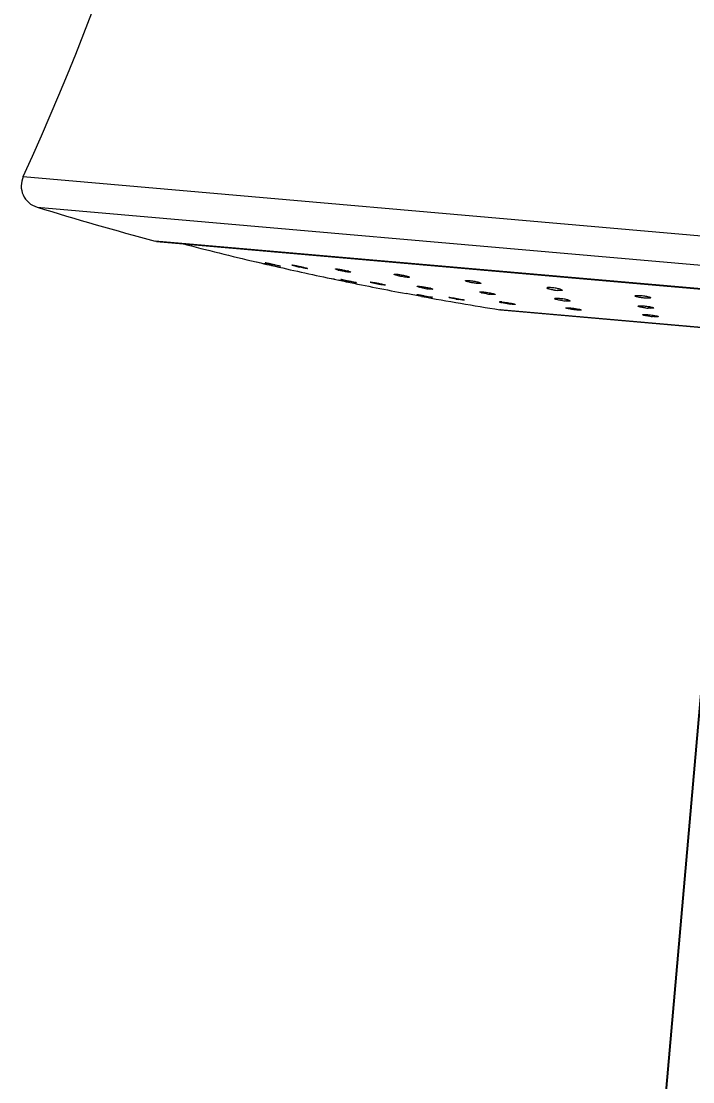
# Model space of a CAD drawing. Header units: millimetres. Extents: x 21205 to 22591, y -3891 to -2911.
# Drawn here: x 21775.65 to 21805.68, y -3217.3 to -3169.88 of the extents above; entities that cross this region are included whole.
import ezdxf

# ---------------------------------------------------------------- set-up
doc = ezdxf.new("R2010")
doc.units = ezdxf.units.MM
doc.header["$LTSCALE"] = 0.1
doc.layers.get('0').update_dxf_attribs({"lineweight": 13})
doc.layers.add('3', color=3, linetype='Continuous', lineweight=9)
doc.styles.get("Standard").update_dxf_attribs({"font": 'arial.ttf'})
doc.dimstyles.new('A4', dxfattribs={"dimtxt": 4, "dimasz": 3.5, "dimexe": 0.7, "dimexo": 0.625, "dimgap": 0.5, "dimtad": 1, "dimdec": 1, "dimdsep": 46, "dimtxsty": 'Standard', "dimcen": 2.5, "dimclrd": 5, "dimclre": 5, "dimclrt": 7, "dimadec": 3, "dimazin": 2, "dimtfac": 1, "dimtdec": 1, "dimtmove": 0, "dimatfit": 3, "dimfxl": 0, "dimarcsym": 0})

# ---------------------------------------------------------------- blocks, each defined once
blk = doc.blocks.new('*D117')
at = {"layer": '3', "color": 3, "lineweight": -2}
blk.add_line((21806.269, -3197.19), (21792.034, -3359.902), dxfattribs=at)
blk.add_arc((22047.64, -438.302), 2932.061, 265.293117, 269.706883, dxfattribs=at)
at = {"layer": '3', "color": 3}
for points in [[(21806.829, -3362.965), (21807.252, -3357.983), (21792.095, -3359.205)], [(22032.647, -3367.824), (22032.634, -3372.824), (22047.64, -3370.362)]]:
    blk.add_solid(points, dxfattribs=at)
at = {"layer": 'Defpoints', "color": 0}
for p in [(21808.579, -3170.792), (21806.323, -3196.568), (22047.64, -3255.239), (21877.156, -3365.402), (22047.64, -3431.836)]:
    blk.add_point(p, dxfattribs=at)
at = {"layer": '3', "color": 7, "insert": (21920.1, -3359.451), "char_height": 20, "attachment_point": 5, "rotation": 357.5}
blk.add_mtext('{\\H0.75x;\\C3;5°}', dxfattribs=at)

msp = doc.modelspace()

# ---------------------------------------------------------------- linework, layer by layer
at = {"color": 7, "linetype": 'Continuous'}
for p, q in [((21775.743, -3176.822), (21839.868, -3182.432)), ((21776.359, -3178.192), (21839.023, -3183.675)), ((21781.699, -3179.722), (21781.648, -3179.713)), ((21833.551, -3184.254), (21781.648, -3179.713)), ((21781.699, -3179.722), (21833.499, -3184.254)), ((21786.156, -3180.64), (21786.368, -3180.689)), ((21786.156, -3180.64), (21786.178, -3180.645)), ((21786.308, -3180.675), (21786.259, -3180.664)), ((21786.368, -3180.689), (21786.5, -3180.72)), ((21786.5, -3180.72), (21786.632, -3180.751)), ((21786.548, -3180.731), (21786.5, -3180.72)), ((21786.633, -3180.751), (21786.5, -3180.72)), ((21786.633, -3180.751), (21786.548, -3180.731)), ((21786.632, -3180.751), (21786.741, -3180.776)), ((21786.74, -3180.776), (21786.819, -3180.794)), ((21786.819, -3180.794), (21786.844, -3180.8)), ((21789.503, -3181.387), (21789.717, -3181.431)), ((21789.503, -3181.387), (21789.524, -3181.391)), ((21789.664, -3181.42), (21789.606, -3181.408)), ((21789.717, -3181.431), (21789.848, -3181.459)), ((21789.937, -3181.477), (21789.848, -3181.459)), ((21789.848, -3181.459), (21790.015, -3181.493)), ((21790.013, -3181.493), (21790.151, -3181.522)), ((21790.146, -3181.521), (21790.168, -3181.525)), ((21790.151, -3181.522), (21790.168, -3181.525)), ((21790.168, -3181.525), (21790.193, -3181.531)), ((21799.147, -3181.807), (21799.172, -3181.828)), ((21793.55, -3182.183), (21792.858, -3182.055)), ((21792.865, -3182.056), (21792.858, -3182.055)), ((21793.344, -3182.099), (21793.356, -3182.099)), ((21794.036, -3182.224), (21794.024, -3182.224)), ((21799.816, -3181.885), (21799.841, -3181.906)), ((21803.1, -3182.172), (21803.095, -3182.162)), ((21803.784, -3182.232), (21803.79, -3182.242)), ((21817.645, -3184.581), (21797.046, -3182.779)), ((21797.08, -3182.783), (21797.046, -3182.779)), ((21797.08, -3182.783), (21817.82, -3184.597)), ((21803.24, -3182.63), (21803.232, -3182.62)), ((21803.92, -3182.69), (21803.928, -3182.7))]:
    msp.add_line(p, q, dxfattribs=at)
for centre, radius, start, end in [((21657.471, -3122.862), 130, 335.4762, 349.46978), ((21776.653, -3177.237), 1, 155.4762, 252.9129), ((21820.492, -3034.622), 150.2, 252.91286, 255.01205), ((21820.492, -3034.622), 150, 255.46879, 256.76717), ((21788.186, -3174.796), 6.104, 255.5482, 256.0471), ((21789.262, -3170.441), 10.59, 256.075, 256.7556), ((21789.757, -3168.349), 12.74, 256.7473, 257.3256), ((21820.492, -3034.622), 150, 257.03725, 258.0774), ((21789.47, -3174.693), 6.336, 256.292, 257.5156), ((21790.394, -3178.947), 2.136, 253.9242, 255.3437), ((21789.7, -3183.117), 2.14, 73.9318, 75.3435), ((21820.492, -3034.622), 150, 258.34667, 259.38403), ((21792.95, -3168.568), 13.21, 258.042, 258.6007), ((21792.833, -3175.325), 6.425, 257.5323, 258.7441), ((21792.841, -3175.307), 6.444, 258.7117, 259.9344), ((21793.962, -3179.808), 2.026, 255.5373, 256.3633), ((21794.495, -3177.448), 4.446, 258.3659, 261.6859), ((21793.441, -3183.787), 2.03, 75.5441, 76.3633), ((21820.492, -3034.622), 150, 259.65264, 261.00736), ((21795.791, -3170.648), 11.713, 259.5157, 260.6532), ((21796.311, -3175.347), 7.058, 260.0954, 261.1263), ((21796.54, -3180.903), 1.157, 254.2306, 255.5285), ((21797.072, -3178.537), 3.583, 260.5449, 262.6246), ((21796.456, -3183.18), 1.159, 74.2312, 75.5363), ((21799.84, -3179.466), 2.461, 261.7282, 264.8607), ((21798.111, -3177.876), 4.689, 261.0643, 262.7059), ((21800.257, -3179.438), 2.962, 262.029, 264.6769), ((21803.906, -3179.824), 2.895, 263.0734, 265.6044), ((21804.193, -3179.415), 3.685, 263.094, 264.9819)]:
    msp.add_arc(centre, radius, start, end, dxfattribs=at)
for points, knots in [([(21786.56, -3180.676), (21786.56, -3180.675), (21786.564, -3180.676), (21786.569, -3180.676), (21786.581, -3180.677), (21786.602, -3180.681), (21786.638, -3180.688), (21786.691, -3180.698), (21786.753, -3180.712), (21786.849, -3180.732), (21786.922, -3180.749), (21786.972, -3180.761)], [0, 0, 0, 0, 0.005458, 0.02069, 0.045898, 0.080872, 0.178002, 0.307249, 0.461916, 0.634524, 1, 1, 1, 1]), ([(21786.662, -3180.707), (21786.648, -3180.703), (21786.623, -3180.696), (21786.589, -3180.688), (21786.574, -3180.68), (21786.56, -3180.678), (21786.56, -3180.676)], [0, 0, 0, 0, 0.419273, 0.734514, 0.930188, 1, 1, 1, 1]), ([(21787.249, -3180.834), (21787.248, -3180.836), (21787.237, -3180.833), (21787.225, -3180.833), (21787.198, -3180.827), (21787.164, -3180.821), (21787.121, -3180.813), (21787.053, -3180.798), (21786.999, -3180.786), (21786.961, -3180.778)], [0, 0, 0, 0, 0.018718, 0.07333, 0.162804, 0.284143, 0.433649, 0.606363, 1, 1, 1, 1]), ([(21786.972, -3180.761), (21786.988, -3180.765), (21787.046, -3180.779), (21787.104, -3180.793), (21787.146, -3180.804)], [0, 0, 0, 0, 0.275574, 1, 1, 1, 1]), ([(21787.146, -3180.804), (21787.16, -3180.807), (21787.185, -3180.814), (21787.22, -3180.822), (21787.235, -3180.83), (21787.249, -3180.832), (21787.249, -3180.834)], [0, 0, 0, 0, 0.419255, 0.734506, 0.930191, 1, 1, 1, 1]), ([(21787.757, -3180.784), (21787.758, -3180.78), (21787.779, -3180.783), (21787.803, -3180.783), (21787.855, -3180.792), (21787.917, -3180.802), (21787.991, -3180.817), (21788.099, -3180.839), (21788.181, -3180.858), (21788.236, -3180.872)], [0, 0, 0, 0, 0.022733, 0.086472, 0.188586, 0.322878, 0.480932, 0.653267, 1, 1, 1, 1]), ([(21787.859, -3180.82), (21787.845, -3180.816), (21787.82, -3180.809), (21787.786, -3180.799), (21787.77, -3180.791), (21787.757, -3180.786), (21787.757, -3180.784)], [0, 0, 0, 0, 0.41404, 0.726883, 0.92331, 1, 1, 1, 1]), ([(21787.969, -3180.848), (21787.959, -3180.846), (21787.922, -3180.837), (21787.885, -3180.827), (21787.859, -3180.82)], [0, 0, 0, 0, 0.272257, 1, 1, 1, 1]), ([(21788.447, -3180.936), (21788.447, -3180.939), (21788.433, -3180.938), (21788.417, -3180.938), (21788.383, -3180.933), (21788.341, -3180.927), (21788.289, -3180.918), (21788.208, -3180.902), (21788.144, -3180.889), (21788.1, -3180.879)], [0, 0, 0, 0, 0.020875, 0.077682, 0.170088, 0.294413, 0.445968, 0.618559, 1, 1, 1, 1]), ([(21788.236, -3180.872), (21788.246, -3180.874), (21788.282, -3180.883), (21788.319, -3180.893), (21788.345, -3180.9)], [0, 0, 0, 0, 0.272197, 1, 1, 1, 1]), ([(21788.345, -3180.9), (21788.36, -3180.904), (21788.384, -3180.911), (21788.418, -3180.921), (21788.434, -3180.929), (21788.447, -3180.934), (21788.447, -3180.936)], [0, 0, 0, 0, 0.414033, 0.726895, 0.923332, 1, 1, 1, 1]), ([(21789.702, -3180.958), (21789.703, -3180.954), (21789.728, -3180.953), (21789.758, -3180.954), (21789.819, -3180.961), (21789.892, -3180.972), (21789.977, -3180.988), (21790.095, -3181.012), (21790.184, -3181.032), (21790.241, -3181.047)], [0, 0, 0, 0, 0.025555, 0.093782, 0.201781, 0.341866, 0.503705, 0.675383, 1, 1, 1, 1]), ([(21789.803, -3180.999), (21789.788, -3180.995), (21789.764, -3180.988), (21789.731, -3180.976), (21789.713, -3180.968), (21789.702, -3180.961), (21789.702, -3180.958)], [0, 0, 0, 0, 0.408875, 0.718544, 0.915515, 1, 1, 1, 1]), ([(21789.969, -3181.041), (21789.959, -3181.039), (21789.92, -3181.03), (21789.882, -3181.021), (21789.854, -3181.013)], [0, 0, 0, 0, 0.263812, 1, 1, 1, 1]), ([(21790.213, -3181.089), (21790.194, -3181.086), (21790.112, -3181.072), (21790.031, -3181.055), (21789.969, -3181.041)], [0, 0, 0, 0, 0.235965, 1, 1, 1, 1]), ([(21790.392, -3181.102), (21790.392, -3181.106), (21790.368, -3181.107), (21790.339, -3181.106), (21790.28, -3181.099), (21790.238, -3181.093), (21790.213, -3181.089)], [0, 0, 0, 0, 0.074778, 0.273801, 0.589366, 1, 1, 1, 1]), ([(21790.292, -3181.061), (21790.299, -3181.063), (21790.323, -3181.07), (21790.347, -3181.078), (21790.364, -3181.084)], [0, 0, 0, 0, 0.296098, 1, 1, 1, 1]), ([(21790.364, -3181.084), (21790.371, -3181.087), (21790.38, -3181.091), (21790.393, -3181.099), (21790.392, -3181.102)], [0, 0, 0, 0, 0.703261, 1, 1, 1, 1]), ([(21792.319, -3181.194), (21792.32, -3181.188), (21792.349, -3181.185), (21792.385, -3181.185), (21792.456, -3181.191), (21792.54, -3181.202), (21792.636, -3181.218), (21792.762, -3181.242), (21792.854, -3181.264), (21792.912, -3181.281)], [0, 0, 0, 0, 0.0289, 0.102455, 0.217439, 0.364329, 0.530343, 0.70101, 1, 1, 1, 1]), ([(21792.418, -3181.238), (21792.404, -3181.233), (21792.38, -3181.226), (21792.348, -3181.214), (21792.329, -3181.205), (21792.319, -3181.197), (21792.319, -3181.194)], [0, 0, 0, 0, 0.403518, 0.710337, 0.907889, 1, 1, 1, 1]), ([(21792.663, -3181.294), (21792.64, -3181.29), (21792.558, -3181.274), (21792.477, -3181.255), (21792.418, -3181.238)], [0, 0, 0, 0, 0.275211, 1, 1, 1, 1]), ([(21793.011, -3181.325), (21793.01, -3181.328), (21792.999, -3181.333), (21792.98, -3181.333), (21792.947, -3181.334), (21792.884, -3181.329), (21792.788, -3181.317), (21792.706, -3181.303), (21792.663, -3181.294)], [0, 0, 0, 0, 0.025826, 0.083426, 0.175284, 0.298512, 0.620301, 1, 1, 1, 1]), ([(21792.912, -3181.281), (21792.926, -3181.285), (21792.95, -3181.292), (21792.982, -3181.305), (21793.001, -3181.313), (21793.011, -3181.321), (21793.011, -3181.325)], [0, 0, 0, 0, 0.403545, 0.710365, 0.907912, 1, 1, 1, 1]), ([(21789.946, -3181.426), (21789.946, -3181.426), (21789.95, -3181.426), (21789.956, -3181.426), (21789.967, -3181.428), (21789.989, -3181.431), (21790.027, -3181.437), (21790.081, -3181.447), (21790.145, -3181.459), (21790.242, -3181.478), (21790.318, -3181.493), (21790.369, -3181.504)], [0, 0, 0, 0, 0.005496, 0.020865, 0.046256, 0.08146, 0.179141, 0.308956, 0.464051, 0.636711, 1, 1, 1, 1]), ([(21790.048, -3181.454), (21790.034, -3181.451), (21790.009, -3181.444), (21789.975, -3181.437), (21789.96, -3181.43), (21789.946, -3181.429), (21789.946, -3181.426)], [0, 0, 0, 0, 0.420084, 0.735467, 0.930796, 1, 1, 1, 1]), ([(21790.213, -3181.491), (21790.198, -3181.487), (21790.143, -3181.475), (21790.088, -3181.463), (21790.048, -3181.454)], [0, 0, 0, 0, 0.275788, 1, 1, 1, 1]), ([(21790.636, -3181.568), (21790.636, -3181.57), (21790.625, -3181.567), (21790.612, -3181.568), (21790.583, -3181.562), (21790.549, -3181.557), (21790.504, -3181.549), (21790.434, -3181.535), (21790.378, -3181.524), (21790.34, -3181.517)], [0, 0, 0, 0, 0.018859, 0.073771, 0.163623, 0.285329, 0.435091, 0.607815, 1, 1, 1, 1]), ([(21790.369, -3181.504), (21790.384, -3181.507), (21790.439, -3181.519), (21790.494, -3181.531), (21790.534, -3181.541)], [0, 0, 0, 0, 0.275737, 1, 1, 1, 1]), ([(21790.534, -3181.541), (21790.548, -3181.544), (21790.573, -3181.55), (21790.607, -3181.557), (21790.622, -3181.565), (21790.636, -3181.566), (21790.636, -3181.568)], [0, 0, 0, 0, 0.420064, 0.735462, 0.9308, 1, 1, 1, 1]), ([(21791.252, -3181.544), (21791.252, -3181.543), (21791.257, -3181.541), (21791.271, -3181.541), (21791.303, -3181.544), (21791.353, -3181.551), (21791.42, -3181.561), (21791.497, -3181.574), (21791.608, -3181.595), (21791.693, -3181.612), (21791.749, -3181.625)], [0, 0, 0, 0, 0.006827, 0.023593, 0.088452, 0.192066, 0.327832, 0.486864, 0.659104, 1, 1, 1, 1]), ([(21791.353, -3181.577), (21791.339, -3181.573), (21791.314, -3181.567), (21791.281, -3181.558), (21791.265, -3181.55), (21791.252, -3181.546), (21791.252, -3181.544)], [0, 0, 0, 0, 0.415407, 0.728665, 0.924616, 1, 1, 1, 1]), ([(21791.446, -3181.598), (21791.438, -3181.597), (21791.407, -3181.59), (21791.376, -3181.582), (21791.353, -3181.577)], [0, 0, 0, 0, 0.270748, 1, 1, 1, 1]), ([(21791.943, -3181.68), (21791.943, -3181.681), (21791.935, -3181.682), (21791.925, -3181.682), (21791.904, -3181.68), (21791.864, -3181.676), (21791.8, -3181.667), (21791.745, -3181.657), (21791.714, -3181.652)], [0, 0, 0, 0, 0.020353, 0.073096, 0.159122, 0.276954, 0.595847, 1, 1, 1, 1]), ([(21791.749, -3181.625), (21791.757, -3181.627), (21791.788, -3181.634), (21791.819, -3181.641), (21791.842, -3181.647)], [0, 0, 0, 0, 0.270686, 1, 1, 1, 1]), ([(21791.842, -3181.647), (21791.856, -3181.65), (21791.881, -3181.657), (21791.914, -3181.666), (21791.93, -3181.673), (21791.943, -3181.677), (21791.943, -3181.68)], [0, 0, 0, 0, 0.415414, 0.728687, 0.924645, 1, 1, 1, 1]), ([(21793.356, -3181.733), (21793.356, -3181.729), (21793.375, -3181.728), (21793.398, -3181.727), (21793.444, -3181.731), (21793.501, -3181.738), (21793.571, -3181.747), (21793.673, -3181.764), (21793.751, -3181.778), (21793.804, -3181.789)], [0, 0, 0, 0, 0.023733, 0.085629, 0.184593, 0.315626, 0.471535, 0.643868, 1, 1, 1, 1]), ([(21793.456, -3181.77), (21793.442, -3181.766), (21793.417, -3181.759), (21793.384, -3181.749), (21793.367, -3181.742), (21793.356, -3181.736), (21793.356, -3181.733)], [0, 0, 0, 0, 0.410992, 0.72146, 0.917747, 1, 1, 1, 1]), ([(21793.599, -3181.802), (21793.588, -3181.8), (21793.55, -3181.792), (21793.512, -3181.783), (21793.484, -3181.777)], [0, 0, 0, 0, 0.267614, 1, 1, 1, 1]), ([(21793.804, -3181.789), (21793.815, -3181.791), (21793.853, -3181.799), (21793.891, -3181.808), (21793.919, -3181.815)], [0, 0, 0, 0, 0.267644, 1, 1, 1, 1]), ([(21793.947, -3181.822), (21793.955, -3181.824), (21793.979, -3181.83), (21794.003, -3181.837), (21794.02, -3181.843)], [0, 0, 0, 0, 0.298393, 1, 1, 1, 1]), ([(21795.508, -3181.48), (21795.509, -3181.474), (21795.537, -3181.467), (21795.575, -3181.466), (21795.646, -3181.469), (21795.764, -3181.481), (21795.92, -3181.506), (21796.045, -3181.534), (21796.103, -3181.55)], [0, 0, 0, 0, 0.030667, 0.104491, 0.219338, 0.365982, 0.702042, 1, 1, 1, 1]), ([(21795.565, -3181.513), (21795.55, -3181.508), (21795.533, -3181.501), (21795.508, -3181.487), (21795.508, -3181.48)], [0, 0, 0, 0, 0.696695, 1, 1, 1, 1]), ([(21795.606, -3181.526), (21795.603, -3181.525), (21795.589, -3181.521), (21795.575, -3181.516), (21795.565, -3181.513)], [0, 0, 0, 0, 0.270756, 1, 1, 1, 1]), ([(21795.83, -3181.576), (21795.809, -3181.572), (21795.734, -3181.558), (21795.659, -3181.541), (21795.606, -3181.526)], [0, 0, 0, 0, 0.27633, 1, 1, 1, 1]), ([(21796.067, -3181.607), (21796.049, -3181.605), (21795.97, -3181.598), (21795.891, -3181.586), (21795.83, -3181.576)], [0, 0, 0, 0, 0.224066, 1, 1, 1, 1]), ([(21796.201, -3181.596), (21796.201, -3181.6), (21796.185, -3181.607), (21796.161, -3181.609), (21796.118, -3181.61), (21796.086, -3181.608), (21796.067, -3181.607)], [0, 0, 0, 0, 0.089193, 0.284683, 0.592439, 1, 1, 1, 1]), ([(21796.103, -3181.55), (21796.107, -3181.551), (21796.121, -3181.556), (21796.134, -3181.56), (21796.145, -3181.564)], [0, 0, 0, 0, 0.270824, 1, 1, 1, 1]), ([(21796.145, -3181.564), (21796.15, -3181.565), (21796.167, -3181.572), (21796.183, -3181.579), (21796.193, -3181.586)], [0, 0, 0, 0, 0.319994, 1, 1, 1, 1]), ([(21796.193, -3181.586), (21796.194, -3181.587), (21796.198, -3181.589), (21796.201, -3181.593), (21796.201, -3181.596)], [0, 0, 0, 0, 0.342537, 1, 1, 1, 1]), ([(21799.743, -3181.86), (21799.686, -3181.843), (21799.56, -3181.818), (21799.403, -3181.798), (21799.284, -3181.789), (21799.214, -3181.789), (21799.174, -3181.792), (21799.147, -3181.801), (21799.147, -3181.807)], [0, 0, 0, 0, 0.296998, 0.632407, 0.778731, 0.893449, 0.967747, 1, 1, 1, 1]), ([(21799.244, -3181.854), (21799.237, -3181.851), (21799.212, -3181.844), (21799.188, -3181.836), (21799.172, -3181.828)], [0, 0, 0, 0, 0.300157, 1, 1, 1, 1]), ([(21793.356, -3182.099), (21793.386, -3182.101), (21793.468, -3182.115), (21793.661, -3182.146), (21793.823, -3182.177), (21793.934, -3182.2)], [0, 0, 0, 0, 0.154683, 0.42241, 1, 1, 1, 1]), ([(21793.659, -3182.165), (21793.64, -3182.161), (21793.568, -3182.148), (21793.497, -3182.134), (21793.446, -3182.123)], [0, 0, 0, 0, 0.276224, 1, 1, 1, 1]), ([(21794.048, -3181.859), (21794.047, -3181.86), (21794.042, -3181.863), (21794.025, -3181.864), (21793.986, -3181.863), (21793.926, -3181.857), (21793.879, -3181.851), (21793.852, -3181.847)], [0, 0, 0, 0, 0.023925, 0.076538, 0.276676, 0.592384, 1, 1, 1, 1]), ([(21793.934, -3182.2), (21793.948, -3182.203), (21793.973, -3182.208), (21794.007, -3182.214), (21794.022, -3182.221), (21794.036, -3182.222), (21794.036, -3182.224)], [0, 0, 0, 0, 0.421023, 0.736459, 0.93157, 1, 1, 1, 1]), ([(21794.02, -3181.843), (21794.027, -3181.846), (21794.035, -3181.849), (21794.048, -3181.856), (21794.048, -3181.859)], [0, 0, 0, 0, 0.706624, 1, 1, 1, 1]), ([(21794.77, -3182.227), (21794.77, -3182.226), (21794.776, -3182.225), (21794.79, -3182.224), (21794.806, -3182.225), (21794.817, -3182.226)], [0, 0, 0, 0, 0.074835, 0.265246, 1, 1, 1, 1]), ([(21794.773, -3182.23), (21794.772, -3182.229), (21794.771, -3182.229), (21794.77, -3182.227), (21794.77, -3182.227)], [0, 0, 0, 0, 0.651146, 1, 1, 1, 1]), ([(21794.871, -3182.256), (21794.849, -3182.251), (21794.817, -3182.243), (21794.783, -3182.235), (21794.773, -3182.23)], [0, 0, 0, 0, 0.663572, 1, 1, 1, 1]), ([(21794.817, -3182.226), (21794.903, -3182.234), (21795.085, -3182.263), (21795.266, -3182.295), (21795.361, -3182.316)], [0, 0, 0, 0, 0.467231, 1, 1, 1, 1]), ([(21795.097, -3182.3), (21795.076, -3182.296), (21795.001, -3182.283), (21794.925, -3182.268), (21794.871, -3182.256)], [0, 0, 0, 0, 0.276031, 1, 1, 1, 1]), ([(21796.152, -3181.984), (21796.152, -3181.978), (21796.181, -3181.976), (21796.217, -3181.975), (21796.289, -3181.98), (21796.372, -3181.989), (21796.469, -3182.002), (21796.595, -3182.024), (21796.687, -3182.042), (21796.745, -3182.057)], [0, 0, 0, 0, 0.028617, 0.102221, 0.217248, 0.364186, 0.530287, 0.701102, 1, 1, 1, 1]), ([(21796.226, -3182.017), (21796.207, -3182.011), (21796.182, -3182.004), (21796.159, -3181.993), (21796.152, -3181.987), (21796.152, -3181.984)], [0, 0, 0, 0, 0.71087, 0.906757, 1, 1, 1, 1]), ([(21796.484, -3182.071), (21796.462, -3182.067), (21796.384, -3182.054), (21796.306, -3182.038), (21796.251, -3182.023)], [0, 0, 0, 0, 0.27601, 1, 1, 1, 1]), ([(21796.845, -3182.097), (21796.844, -3182.099), (21796.838, -3182.103), (21796.817, -3182.105), (21796.771, -3182.106), (21796.699, -3182.1), (21796.643, -3182.094), (21796.612, -3182.09)], [0, 0, 0, 0, 0.026374, 0.080874, 0.28385, 0.599721, 1, 1, 1, 1]), ([(21796.771, -3182.064), (21796.777, -3182.066), (21796.797, -3182.072), (21796.818, -3182.079), (21796.831, -3182.085)], [0, 0, 0, 0, 0.312145, 1, 1, 1, 1]), ([(21796.831, -3182.085), (21796.833, -3182.086), (21796.838, -3182.089), (21796.845, -3182.093), (21796.845, -3182.097)], [0, 0, 0, 0, 0.382594, 1, 1, 1, 1]), ([(21799.486, -3181.902), (21799.463, -3181.899), (21799.382, -3181.886), (21799.301, -3181.87), (21799.244, -3181.854)], [0, 0, 0, 0, 0.276095, 1, 1, 1, 1]), ([(21800.096, -3182.341), (21800.037, -3182.327), (21799.945, -3182.31), (21799.818, -3182.291), (21799.721, -3182.28), (21799.637, -3182.273), (21799.566, -3182.271), (21799.528, -3182.273), (21799.5, -3182.279), (21799.5, -3182.285)], [0, 0, 0, 0, 0.298036, 0.468561, 0.634405, 0.781079, 0.895993, 0.969966, 1, 1, 1, 1]), ([(21799.5, -3182.285), (21799.5, -3182.289), (21799.513, -3182.298), (21799.524, -3182.303), (21799.533, -3182.306)], [0, 0, 0, 0, 0.313591, 1, 1, 1, 1]), ([(21799.598, -3182.325), (21799.592, -3182.324), (21799.57, -3182.318), (21799.548, -3182.311), (21799.533, -3182.306)], [0, 0, 0, 0, 0.291532, 1, 1, 1, 1]), ([(21799.841, -3181.906), (21799.84, -3181.913), (21799.813, -3181.921), (21799.773, -3181.924), (21799.702, -3181.924), (21799.649, -3181.92), (21799.619, -3181.918)], [0, 0, 0, 0, 0.087627, 0.289929, 0.602176, 1, 1, 1, 1]), ([(21799.743, -3181.86), (21799.751, -3181.862), (21799.775, -3181.869), (21799.8, -3181.877), (21799.816, -3181.885)], [0, 0, 0, 0, 0.300216, 1, 1, 1, 1]), ([(21803.095, -3182.162), (21803.095, -3182.155), (21803.121, -3182.145), (21803.162, -3182.141), (21803.232, -3182.138), (21803.352, -3182.143), (21803.509, -3182.159), (21803.635, -3182.181), (21803.693, -3182.197)], [0, 0, 0, 0, 0.033482, 0.10824, 0.223018, 0.36916, 0.704055, 1, 1, 1, 1]), ([(21803.191, -3182.207), (21803.172, -3182.202), (21803.141, -3182.193), (21803.11, -3182.18), (21803.1, -3182.172)], [0, 0, 0, 0, 0.624978, 1, 1, 1, 1]), ([(21803.415, -3182.248), (21803.394, -3182.245), (21803.319, -3182.235), (21803.244, -3182.221), (21803.191, -3182.207)], [0, 0, 0, 0, 0.277052, 1, 1, 1, 1]), ([(21803.654, -3182.265), (21803.636, -3182.265), (21803.556, -3182.263), (21803.476, -3182.256), (21803.415, -3182.248)], [0, 0, 0, 0, 0.224363, 1, 1, 1, 1]), ([(21803.79, -3182.242), (21803.79, -3182.247), (21803.776, -3182.256), (21803.731, -3182.264), (21803.688, -3182.265), (21803.654, -3182.265)], [0, 0, 0, 0, 0.098117, 0.295477, 1, 1, 1, 1]), ([(21803.693, -3182.197), (21803.713, -3182.202), (21803.744, -3182.211), (21803.775, -3182.224), (21803.784, -3182.232)], [0, 0, 0, 0, 0.625045, 1, 1, 1, 1]), ([(21795.415, -3182.346), (21795.403, -3182.345), (21795.338, -3182.338), (21795.274, -3182.329), (21795.222, -3182.321)], [0, 0, 0, 0, 0.189412, 1, 1, 1, 1]), ([(21795.361, -3182.316), (21795.376, -3182.32), (21795.4, -3182.325), (21795.434, -3182.333), (21795.45, -3182.34), (21795.463, -3182.343), (21795.462, -3182.346)], [0, 0, 0, 0, 0.417629, 0.730866, 0.926207, 1, 1, 1, 1]), ([(21795.462, -3182.346), (21795.462, -3182.347), (21795.457, -3182.348), (21795.443, -3182.348), (21795.427, -3182.347), (21795.415, -3182.346)], [0, 0, 0, 0, 0.074832, 0.265233, 1, 1, 1, 1]), ([(21797.141, -3182.43), (21797.127, -3182.429), (21797.102, -3182.427), (21797.068, -3182.425), (21797.051, -3182.426), (21797.038, -3182.428), (21797.038, -3182.431)], [0, 0, 0, 0, 0.417748, 0.730398, 0.923982, 1, 1, 1, 1]), ([(21797.038, -3182.431), (21797.038, -3182.433), (21797.05, -3182.439), (21797.067, -3182.445), (21797.1, -3182.454), (21797.124, -3182.46), (21797.138, -3182.463)], [0, 0, 0, 0, 0.079565, 0.275167, 0.586683, 1, 1, 1, 1]), ([(21797.382, -3182.508), (21797.36, -3182.505), (21797.278, -3182.492), (21797.197, -3182.476), (21797.138, -3182.463)], [0, 0, 0, 0, 0.275525, 1, 1, 1, 1]), ([(21797.141, -3182.43), (21797.224, -3182.437), (21797.388, -3182.46), (21797.551, -3182.488), (21797.631, -3182.506)], [0, 0, 0, 0, 0.499875, 1, 1, 1, 1]), ([(21797.628, -3182.54), (21797.62, -3182.539), (21797.582, -3182.536), (21797.545, -3182.531), (21797.515, -3182.527)], [0, 0, 0, 0, 0.223305, 1, 1, 1, 1]), ([(21797.731, -3182.539), (21797.731, -3182.542), (21797.718, -3182.544), (21797.701, -3182.544), (21797.668, -3182.543), (21797.643, -3182.541), (21797.628, -3182.54)], [0, 0, 0, 0, 0.07603, 0.269629, 0.582253, 1, 1, 1, 1]), ([(21797.631, -3182.506), (21797.646, -3182.51), (21797.67, -3182.515), (21797.703, -3182.524), (21797.72, -3182.531), (21797.732, -3182.536), (21797.731, -3182.539)], [0, 0, 0, 0, 0.413317, 0.724797, 0.920407, 1, 1, 1, 1]), ([(21799.847, -3182.371), (21799.824, -3182.368), (21799.74, -3182.355), (21799.657, -3182.34), (21799.598, -3182.325)], [0, 0, 0, 0, 0.275675, 1, 1, 1, 1]), ([(21800.194, -3182.382), (21800.194, -3182.388), (21800.167, -3182.393), (21800.13, -3182.395), (21800.061, -3182.394), (21800.011, -3182.39), (21799.983, -3182.387)], [0, 0, 0, 0, 0.082259, 0.284023, 0.597951, 1, 1, 1, 1]), ([(21799.994, -3182.696), (21799.994, -3182.692), (21800.017, -3182.689), (21800.046, -3182.687), (21800.104, -3182.69), (21800.146, -3182.693), (21800.17, -3182.695)], [0, 0, 0, 0, 0.077649, 0.27663, 0.591232, 1, 1, 1, 1]), ([(21800.093, -3182.73), (21800.079, -3182.727), (21800.054, -3182.722), (21800.022, -3182.712), (21800.005, -3182.706), (21799.994, -3182.699), (21799.994, -3182.696)], [0, 0, 0, 0, 0.410637, 0.720083, 0.915739, 1, 1, 1, 1]), ([(21800.158, -3182.744), (21800.152, -3182.742), (21800.131, -3182.738), (21800.109, -3182.734), (21800.093, -3182.73)], [0, 0, 0, 0, 0.267443, 1, 1, 1, 1]), ([(21800.096, -3182.341), (21800.102, -3182.343), (21800.124, -3182.349), (21800.146, -3182.355), (21800.161, -3182.361)], [0, 0, 0, 0, 0.291593, 1, 1, 1, 1]), ([(21800.293, -3182.766), (21800.281, -3182.764), (21800.236, -3182.757), (21800.191, -3182.75), (21800.158, -3182.744)], [0, 0, 0, 0, 0.26218, 1, 1, 1, 1]), ([(21800.161, -3182.361), (21800.17, -3182.364), (21800.181, -3182.368), (21800.194, -3182.378), (21800.194, -3182.382)], [0, 0, 0, 0, 0.686533, 1, 1, 1, 1]), ([(21800.17, -3182.695), (21800.205, -3182.698), (21800.346, -3182.713), (21800.486, -3182.734), (21800.589, -3182.756)], [0, 0, 0, 0, 0.252657, 1, 1, 1, 1]), ([(21800.512, -3182.792), (21800.495, -3182.791), (21800.422, -3182.784), (21800.349, -3182.774), (21800.293, -3182.766)], [0, 0, 0, 0, 0.234045, 1, 1, 1, 1]), ([(21800.589, -3182.756), (21800.603, -3182.76), (21800.627, -3182.765), (21800.66, -3182.775), (21800.677, -3182.781), (21800.689, -3182.788), (21800.688, -3182.791)], [0, 0, 0, 0, 0.410641, 0.720099, 0.915765, 1, 1, 1, 1]), ([(21803.232, -3182.62), (21803.233, -3182.614), (21803.26, -3182.607), (21803.299, -3182.603), (21803.369, -3182.603), (21803.454, -3182.607), (21803.552, -3182.615), (21803.678, -3182.631), (21803.771, -3182.646), (21803.83, -3182.66)], [0, 0, 0, 0, 0.031169, 0.105495, 0.22042, 0.366922, 0.532539, 0.70285, 1, 1, 1, 1]), ([(21803.33, -3182.66), (21803.311, -3182.656), (21803.281, -3182.647), (21803.25, -3182.637), (21803.24, -3182.63)], [0, 0, 0, 0, 0.619045, 1, 1, 1, 1]), ([(21803.557, -3182.698), (21803.536, -3182.695), (21803.46, -3182.685), (21803.384, -3182.673), (21803.33, -3182.66)], [0, 0, 0, 0, 0.276807, 1, 1, 1, 1]), ([(21803.928, -3182.7), (21803.927, -3182.707), (21803.896, -3182.714), (21803.853, -3182.717), (21803.774, -3182.717), (21803.716, -3182.713), (21803.684, -3182.711)], [0, 0, 0, 0, 0.084478, 0.289196, 0.603892, 1, 1, 1, 1]), ([(21803.83, -3182.66), (21803.849, -3182.664), (21803.879, -3182.672), (21803.91, -3182.683), (21803.92, -3182.69)], [0, 0, 0, 0, 0.619113, 1, 1, 1, 1]), ([(21800.589, -3182.798), (21800.583, -3182.797), (21800.558, -3182.796), (21800.532, -3182.794), (21800.512, -3182.792)], [0, 0, 0, 0, 0.229665, 1, 1, 1, 1]), ([(21800.688, -3182.791), (21800.688, -3182.793), (21800.676, -3182.797), (21800.659, -3182.798), (21800.627, -3182.799), (21800.603, -3182.798), (21800.589, -3182.798)], [0, 0, 0, 0, 0.082179, 0.275524, 0.584333, 1, 1, 1, 1]), ([(21803.436, -3183.005), (21803.436, -3183.003), (21803.444, -3182.999), (21803.467, -3182.995), (21803.52, -3182.993), (21803.599, -3182.996), (21803.662, -3183), (21803.696, -3183.003)], [0, 0, 0, 0, 0.026394, 0.082043, 0.288026, 0.604854, 1, 1, 1, 1]), ([(21803.535, -3183.04), (21803.521, -3183.037), (21803.496, -3183.031), (21803.464, -3183.022), (21803.446, -3183.016), (21803.436, -3183.009), (21803.436, -3183.005)], [0, 0, 0, 0, 0.409264, 0.71738, 0.912798, 1, 1, 1, 1]), ([(21803.634, -3183.057), (21803.625, -3183.056), (21803.592, -3183.05), (21803.559, -3183.045), (21803.535, -3183.04)], [0, 0, 0, 0, 0.272295, 1, 1, 1, 1]), ([(21803.75, -3183.073), (21803.74, -3183.072), (21803.701, -3183.067), (21803.662, -3183.062), (21803.634, -3183.057)], [0, 0, 0, 0, 0.257987, 1, 1, 1, 1]), ([(21803.696, -3183.003), (21803.727, -3183.006), (21803.839, -3183.017), (21803.951, -3183.033), (21804.033, -3183.05)], [0, 0, 0, 0, 0.26798, 1, 1, 1, 1]), ([(21803.98, -3183.094), (21803.972, -3183.093), (21803.935, -3183.091), (21803.899, -3183.088), (21803.871, -3183.086)], [0, 0, 0, 0, 0.234421, 1, 1, 1, 1]), ([(21804.132, -3183.084), (21804.131, -3183.088), (21804.113, -3183.093), (21804.087, -3183.095), (21804.038, -3183.096), (21804.001, -3183.095), (21803.98, -3183.094)], [0, 0, 0, 0, 0.08153, 0.279168, 0.590477, 1, 1, 1, 1]), ([(21804.033, -3183.05), (21804.047, -3183.053), (21804.071, -3183.058), (21804.103, -3183.067), (21804.121, -3183.074), (21804.132, -3183.081), (21804.132, -3183.084)], [0, 0, 0, 0, 0.409274, 0.717405, 0.912835, 1, 1, 1, 1])]:
    msp.add_open_spline(points, degree=3, knots=knots, dxfattribs=at)

# ---------------------------------------------------------------- dimensions: what is measured, and where the dimension line sits
at = {"layer": '3'}
dim = msp.add_angular_dim_2l(base=(21877.1563, -3365.4017), line1=((22047.6404, -3431.8359), (22047.6404, -3255.2385)), line2=((21808.5785, -3170.7922), (21806.3235, -3196.5675)), text='{\\H0.75x;\\C3;<>}', dimstyle='A4', override={"dimtxt": 20, "dimasz": 15, "dimdec": 0, "dimclrd": 3, "dimclre": 3, "dimfxl": 0.18, "dimarcsym": 1}, dxfattribs=at)
dim.commit()
dim.dimension.update_dxf_attribs({"geometry": '*D117', "text_midpoint": (21920.1003, -3359.4514)})

doc.saveas('drawing.dxf')
